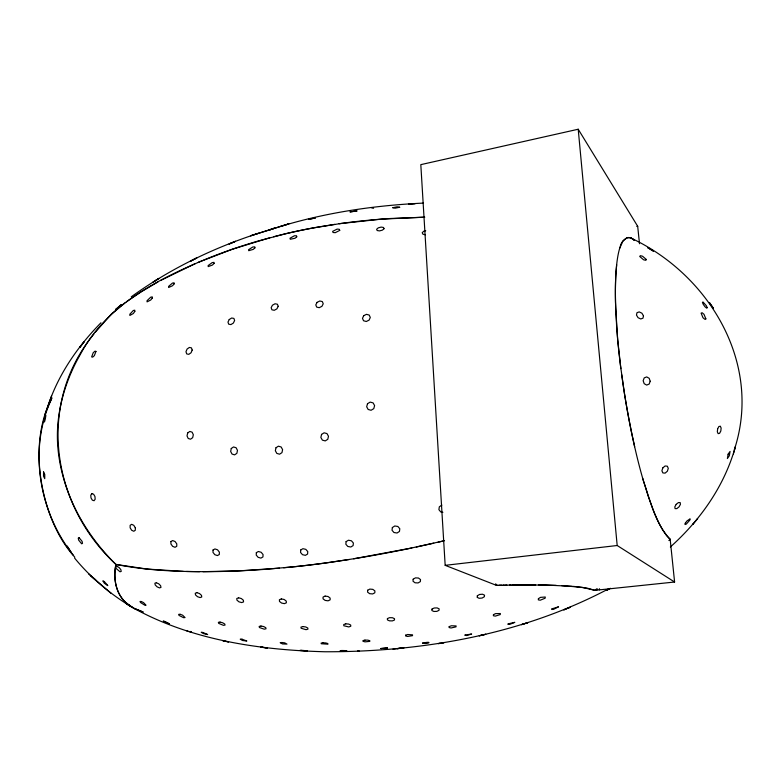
<?xml version="1.0" encoding="UTF-8"?>
<svg xmlns="http://www.w3.org/2000/svg" width="781" height="781" viewBox="0 0 781 781"><rect width="100%" height="100%" fill="white"/><g stroke="black" fill="none" stroke-linecap="round" stroke-linejoin="round"><path stroke-width="1.17" d="M616.658 264.7L615.975 272.754A156.366 27.179 81.3 0 0 615.526 302.374L616.609 325.989A139.399 24.475 81.2 0 0 620.475 365.547L624.4 393.175A156.18 27.12 81.2 0 0 631.839 433.836L634.641 446.703M734.325 449.739C762.686 363.585 709.324 274.717 630.941 238.068M43.511 419.338C37.058 443.393 38.054 468.951 43.541 493.084A104.195 57.394 81.1 0 0 55.871 528.581A106.216 58.438 81.1 0 0 60.654 537.67A109.555 60.166 81 0 0 74.82 557.204M373.601 208.254L371.834 208.019M619.723 248.241L622.896 241.124L626.782 237.814A170.854 29.688 81.4 0 1 633.069 239.308L634.162 240.187M47.358 407.828C57.609 375.466 77.27 346.842 100.954 322.797M44.732 415.189L51.614 395.83M732.988 454.591C721.224 490.517 698.36 521.893 670.371 546.973M596.391 588.933L596.069 589.753L597.69 589.557M51.224 399.696C28.018 449.758 39.401 513.146 73.57 555.476M93.954 333.995C36.268 403.923 51.312 504.741 115.939 564.429L147.179 569.076L183.31 571.389M95.272 332.276L111.634 313.786L124.726 302.921M693.587 523.495L692.874 524.354L697.648 518.672L696.916 519.541M669.629 539.827L670.176 539.329C655.405 523.66 650.485 501.461 643.651 481.652A151.807 26.437 81.2 0 1 634.533 446.234L632.171 435.407A155.878 27.071 81.2 0 1 623.375 386.527L621.656 374.597M668.878 540.511L670.176 539.329L666.662 535.756L662.913 530.309A169.477 29.268 81.1 0 1 653.307 510.13L648.347 496.56M126.297 301.798L141.468 291.645L157.947 281.941M131.237 296.839C169.838 268.957 213.154 247.958 258.404 233.304M441.851 505.112L439.332 506.81L438.902 509.661L440.806 511.994L442.886 512.297M609.17 588.523C522.284 634.562 422.531 651.998 324.896 651.764C259.458 649.987 192.399 640.235 134.254 608.506L130.388 606.212C109.34 593.345 90.254 577.179 74.595 558.083M609.444 588.708L606.769 590.211L610.469 588.288M160.515 280.525L195.133 263.675M575.519 586.599L587.537 588.23L594.888 590.338L597.592 588.952M561.646 585.613L582.401 587.39L594.888 590.338L596.303 589.616M198.306 262.309L232.289 249.256L269.748 237.766M566.332 608.809L563.745 609.902L570.325 607.227L567.738 608.331M280.779 226.363C325.921 212.637 372.928 205.696 419.993 203.265L423.351 203.099M273.653 236.731L277.587 235.725A532.212 387.806 15.7 0 1 318.16 227.037L334.854 224.342M443.579 540.911L408.356 548.701A540.091 198.618 -17.4 0 1 356.156 558.386L331.339 562.174A503.228 189.041 -17.6 0 1 287.906 567.377L283.688 567.777M444.506 540.696L438.073 542.199M639.502 243.75L637.687 226.285L578.213 129.236L420.813 164.645L445.17 565.337L496.404 585.34L504.262 585.145M425.723 230.756L423.79 231.196L422.218 232.699L422.882 234.183L425.401 234.759M433.748 543.195L416.263 547.042M411.841 547.979L353.647 558.786M636.779 226.461L637.687 226.285M349.166 559.508L325.745 562.955A498.337 187.723 -17.6 0 1 296.184 566.537L267.629 569.134A540.169 198.872 -17.3 0 1 213.818 571.614C181.094 571.936 148.126 570.794 115.939 564.429C101.384 550.185 88.858 533.872 79.057 516.007A193.483 185.253 13.2 0 1 69.431 495.574C63.036 479.436 58.868 462.381 57.687 445.043A152.939 146.369 7.2 0 1 57.97 423.009C59.561 406.052 64.022 389.416 70.68 373.757A194 186.425 13 0 1 80.414 354.31C106.636 304.844 158.855 278.583 208.459 258.12A575.685 413.178 15 0 1 258.677 240.86L285.319 233.822A526.492 384.428 15.8 0 1 312.927 227.993L341.404 223.405A575.626 412.739 15.1 0 1 390.52 218.495L424.249 217.196M442.329 642.87C449.387 641.914 432.967 644.354 440.006 643.398M339.052 223.737L381.226 219.149L424.786 217.177M392.97 649.138L401.375 648.123M445.17 565.337L617.185 545.509L674.599 582.021L670.176 539.329M594.888 590.338L674.599 582.021M279.5 568.158L239.337 570.852L202.972 571.682M496.404 585.34L497.722 585.301M499.03 585.262L501.656 585.203M505.571 585.115L506.869 585.096M503.169 585.164L535.629 584.901M509.456 585.047L510.745 585.028M512.024 584.998L545.88 585.057L572.327 586.316M199.575 571.672L186.464 571.477M357.464 650.993L359.309 651.012M538.705 584.93L556.228 585.369M573.147 586.385L574.738 586.521M224.85 641.094C217.323 639.737 234.144 642.929 226.636 641.572M189.09 631.556L191.501 631.985L190.056 631.409M143.235 612.05L134.254 608.506M186.639 630.794L188.27 631.302M142.757 611.904L133.073 607.862L125.37 602.151A201.127 80.736 -32.2 0 1 118.302 592.115C114.436 583.446 114.202 573.625 115.939 564.429C112.464 579.482 116.672 597.582 130.388 606.212M633.938 240.079C628.549 234.036 621.207 240.519 620.202 246.767A151.856 26.447 81.2 0 0 616.629 264.974L616.043 271.729A156.054 27.13 81.3 0 0 615.682 307.792L617.673 339.637L620.866 368.642M88.546 573.82L111.175 593.453M115.842 310.457C115.129 308.866 116.057 308.885 115.91 310.526M648.191 496.101L642.656 478.197M578.213 129.236L617.185 545.509M599.437 588.728L599.535 589.85M495.798 584.12A201.537 55.549 81.2 0 0 496.413 585.115A202.982 55.91 81.2 0 1 495.75 584.071M43.502 419.329A104.088 57.413 81.3 0 1 52.063 397.998M135.308 527.78L135.308 530.24L133.785 531.265L131.647 530.25L130.134 527.81L130.134 525.349L131.647 524.324L133.785 525.33L135.308 527.78M170.922 541.575L170.922 543.976L172.63 546.339L175.042 547.296L176.76 546.28L176.77 543.879L175.061 541.506L172.64 540.55L170.922 541.575M67.156 546.192L70.759 551.757L67.156 546.192M213.037 550.019L212.998 552.401L214.814 554.695L217.44 555.564L219.324 554.49L219.363 552.108L217.538 549.804L214.912 548.936L213.037 550.019M387.425 618.572L387.405 619.88L389.455 620.836L392.384 620.895L394.473 620.007L394.512 618.698L392.462 617.742L389.524 617.683L387.425 618.572M387.425 647.927L380.825 648.552L387.425 647.927M367.656 590.241L367.587 592.144L369.657 593.677L372.644 593.95L374.821 592.808L374.9 590.914L372.84 589.372L369.833 589.089L367.656 590.241M256.334 552.675L256.236 555.086L258.13 557.331L260.913 558.103L262.943 556.941L263.051 554.53L261.157 552.274L258.365 551.503L256.334 552.675M405.671 635.168L405.632 635.968L407.623 636.447L412.505 635.666L412.544 634.855L407.711 634.504L405.671 635.168M735.37 446.859L733.33 453.868L735.37 446.859M300.724 549.99L300.558 552.47L302.491 554.686L305.4 555.34L307.577 554.061L307.753 551.571L305.82 549.355L302.901 548.692L300.724 549.99M431.991 609.092L431.883 610.527L433.894 611.464L436.852 611.377L439.02 610.303L439.137 608.868L437.126 607.911L434.158 608.008L431.991 609.092M413.169 579.209L413.012 581.24L415.053 582.782L418.089 582.938L420.354 581.611L420.52 579.58L418.479 578.028L415.433 577.872L413.169 579.209M493.455 614.696L493.377 615.731L495.339 616.111L500.279 614.559L500.377 613.534L495.544 613.622L493.455 614.696M538.412 598.695L538.314 599.867L540.247 600.208L545.158 598.197L545.265 597.016L540.491 597.367L538.412 598.695M346.1 541.653L345.846 544.23L347.799 546.456L350.806 547.012L353.119 545.587L353.373 543.01L351.421 540.784L348.414 540.227L346.1 541.653M717.632 428.847L717.329 431.795L718.139 433.64L719.584 433.309L720.824 430.995L721.127 428.056L720.326 426.201L718.871 426.533L717.632 428.847M477.347 595.757L477.162 597.348L479.134 598.295L482.102 598.051L484.327 596.762L484.523 595.181L482.551 594.224L479.573 594.458L477.347 595.757M95.956 351.411L94.374 355.619L92.675 357.142L91.641 356.927L93.222 352.729L94.911 351.206L95.956 351.411M449.202 626.626L449.095 627.543L451.037 627.983L455.997 626.86L456.124 625.942L451.311 625.776L449.202 626.626M392.365 527.546L392.023 530.25L393.956 532.515L397.041 533.003L399.462 531.441L399.804 528.737L397.861 526.472L394.776 525.984L392.365 527.546M274.883 227.993L268.566 230.219L274.883 227.993M44.39 419.631C43.551 429.062 47.934 406.315 44.39 419.631M43.57 471.949L43.531 476.098L44.732 478.665L44.771 474.506L43.57 471.949M422.511 643.124C428.164 644.618 433.68 640.713 422.511 643.124M685.259 523.26L685.005 524.529L686.255 524.119L689.857 520.087L690.111 518.809L686.85 521.054L685.259 523.26M643.456 315.768L642.988 318.17L640.752 318.96L638.057 317.691L636.486 315.094L636.964 312.703L639.2 311.912L641.884 313.181L643.456 315.768M231.274 448.489L230.659 451.438L232.045 454.073L234.612 454.854L236.868 453.322L237.473 450.364L236.087 447.728L233.519 446.957L231.274 448.489M275.996 447.757L275.351 450.744L276.835 453.41L279.569 454.2L281.961 452.629L282.605 449.631L281.121 446.966L278.378 446.185L275.996 447.757M187.674 432.996L187.02 435.905L188.211 438.473L190.544 439.205L192.673 437.663L193.327 434.744L192.126 432.176L189.793 431.444L187.674 432.996M321.577 434.402L320.864 437.438L322.377 440.133L325.247 440.914L327.776 439.312L328.489 436.276L326.966 433.582L324.105 432.811L321.577 434.402M367.509 403.709L366.67 406.755L368.154 409.469L371.092 410.259L373.767 408.658L374.607 405.612L373.113 402.898L370.174 402.108L367.509 403.709M728.117 454.2L727.384 458.535L729.317 455.772L730.059 451.447L728.117 454.2M653.492 251.179L647.595 247.548L653.492 251.179M464.988 635.099L466.687 635.549L471.646 634.006L464.988 635.099M662.825 467.887L661.907 470.767L662.864 472.935L665.119 473.12L667.365 471.216L668.282 468.356L667.335 466.189L665.07 465.993L662.825 467.887M650.202 381.265L649.167 384.067L646.678 385.072L644.188 383.686L643.163 380.718L644.198 377.916L646.688 376.911L649.177 378.297L650.202 381.265M508.197 623.863L507.982 624.409L509.759 624.361L514.816 622.34L508.197 623.863M552.04 608.819L551.767 609.492L553.475 609.375L558.552 606.808L552.04 608.819M192.175 350.064L191.072 352.739L188.797 354.34L186.688 353.92L185.976 351.723L187.089 349.048L189.353 347.457L191.462 347.867L192.175 350.064M363.682 315.7L362.482 318.365L363.565 320.766L366.299 321.489L369.091 320.122L370.292 317.457L369.198 315.055L366.465 314.333L363.682 315.7M229.224 319.536L227.984 322.084L228.677 324.174L230.912 324.584L233.373 323.061L234.612 320.503L233.909 318.414L231.674 318.013L229.224 319.536M317.076 302.374L315.788 304.893L316.686 307.099L319.234 307.685L321.948 306.308L323.227 303.78L322.328 301.573L319.78 300.997L317.076 302.374M278.202 306.337L276.904 308.846L274.307 310.291L271.925 309.813L271.153 307.704L272.442 305.205L275.029 303.77L277.421 304.239L278.202 306.337M84.055 341.853L79.877 347.32L84.055 341.853M676.18 504.37L674.813 506.869L675.087 508.626L676.854 508.607L679.07 506.83L680.436 504.341L680.163 502.573L678.406 502.583L676.18 504.37M235.393 241.349L229.224 243.994L235.393 241.349M134.801 311.443L133.356 313.513L129.851 315.456L129.851 314.196L133.336 310.477L134.791 310.194L134.801 311.443M91.865 493.68L90.781 495.203L90.986 497.887L92.353 500.172L94.081 500.719L95.165 499.205L94.96 496.501L93.593 494.217L91.865 493.68M646.385 259.517L645.78 260.337L643.573 259.78L639.717 256.471L640.332 255.67L642.538 256.227L646.385 259.517M152.275 298.049L150.753 300.002L147.053 301.876L147.043 300.705L150.713 297.17L152.256 296.878L152.275 298.049M121.319 304.639L116.144 309.081L121.319 304.639M174.124 283.894L172.533 285.729L168.618 287.506L168.589 286.412L172.445 283.093L174.075 282.8L174.124 283.894M196.724 257.935L190.759 261.059L196.724 257.935M158.758 278.456L153.086 282.156L158.758 278.456M214.101 263.382L212.452 265.042L208.215 266.604L208.117 265.589L212.207 262.601L214.004 262.377L214.101 263.382M408.561 203.948L415.16 203.616L408.561 203.948M254.928 247.85L253.239 249.383L248.719 250.691L248.553 249.705L252.81 247.001L254.752 246.864L254.928 247.85M707.176 307.675L706.659 308.144L705.048 306.806L703.3 304.434L702.441 302.432L702.968 301.964L706.317 305.674L707.176 307.675M384.027 228.716L382.387 230.151L379.537 230.903L377.155 230.532L376.637 229.263L378.287 227.847L381.118 227.095L383.5 227.456L384.027 228.716M296.751 236.799L295.052 238.244L290.278 239.259L290.005 238.234L294.378 235.774L296.468 235.774L296.751 236.799M339.725 230.395L335.264 232.679L333.028 232.504L332.647 231.381L337.099 229.106L339.335 229.282L339.725 230.395M79.096 537.699L78.256 538.168L78.666 540.149L81.663 543.81L82.503 543.351L82.103 541.37L79.096 537.699M325.111 596.088L323.051 597.065L323.061 598.851L325.14 600.404L328.059 600.823L330.129 599.857L330.129 598.07L328.049 596.508L325.111 596.088M281.345 598.929L279.403 599.74L279.5 601.448L281.57 603.059L284.401 603.635L286.354 602.825L286.266 601.116L284.196 599.496L281.345 598.929M238.595 597.816L236.789 598.5L236.955 600.169L239.006 601.858L241.729 602.581L243.535 601.907L243.379 600.238L241.329 598.539L238.595 597.816M705.868 318.902L704.813 319.273L702.978 317.73L701.104 313.122L702.158 312.761L703.993 314.304L705.868 318.902M345.739 623.834L343.738 624.546L343.796 625.747L348.756 626.948L350.757 626.245L350.718 625.044L348.638 624.048L345.739 623.834M315.368 217.928L308.827 219.354L315.368 217.928M196.91 592.672L195.26 593.238L195.504 594.897L197.495 596.694L200.073 597.563L201.732 597.006L201.498 595.347L199.497 593.54L196.91 592.672M521.532 624.624L527.819 622.691L521.532 624.624M116.994 566.323L115.783 566.723L116.174 568.48L120.01 571.78L121.221 571.399L120.84 569.632L119.093 567.533L116.994 566.323M156.346 582.763L154.882 583.231L155.204 584.93L157.108 586.853L159.49 587.888L160.954 587.429L160.642 585.74L158.738 583.807L156.346 582.763M356.927 210.948L350.122 211.895L356.927 210.948M288.765 223.854L250.711 235.745L288.765 223.854M399.677 207.258L395.079 208.185L392.628 207.726L397.217 206.809L399.677 207.258M302.872 626.587L300.968 627.123L301.105 628.256L306.025 629.681L307.929 629.144L307.802 628.012L305.703 626.948L302.872 626.587M364.932 640.117L362.96 640.605L363.009 641.318L365.03 641.845L369.803 641.386L369.774 640.664L367.753 640.137L364.932 640.117M480.95 635.383L479.222 635.802L485.802 634.279L480.95 635.383M260.952 626.03L259.165 626.421L259.39 627.504L264.222 629.174L266.009 628.783L265.804 627.709L263.705 626.567L260.952 626.03M323.002 642.773L321.128 643.095L321.255 643.749L327.952 644.179L327.835 643.534L325.784 642.948L323.002 642.773M403.748 648.015L397.304 648.62L403.748 648.015M220.027 622.086L218.368 622.33L218.68 623.384L223.395 625.327L225.045 625.083L224.752 624.029L222.673 622.789L220.027 622.086M281.98 642.509L280.203 642.685L282.468 643.934L286.969 644.1L284.704 642.851L281.98 642.509M341.805 650.505C333.917 651.413 356.429 650.788 341.805 650.505M180.118 614.286L178.634 614.383L179.025 615.428L183.564 617.683L185.058 617.595L182.627 615.184L180.118 614.286M241.983 639.2L240.245 639.19L242.461 640.479L246.845 641.016L241.983 639.2M301.691 650.339C293.5 650.329 317.594 651.579 301.691 650.339M141.293 601.507L140.014 601.458L140.512 602.512L144.758 605.187L146.037 605.246L143.587 602.639L141.293 601.507M262.445 647.303L260.766 647.137L267.307 648.035L262.445 647.303M202.875 632.464L201.234 632.268L203.46 633.596L207.658 634.543L202.875 632.464M709.373 302.53L713.278 308.173L709.373 302.53M164.771 621.481L163.249 621.061L169.389 623.863L164.771 621.481M95.672 580.039L90.84 575.675L95.672 580.039M104.283 581.552L102.867 580.859L104.361 583.241L107.807 585.613L104.283 581.552M127.723 604.426L126.385 603.693L132.057 607.198L127.723 604.426"/></g></svg>
